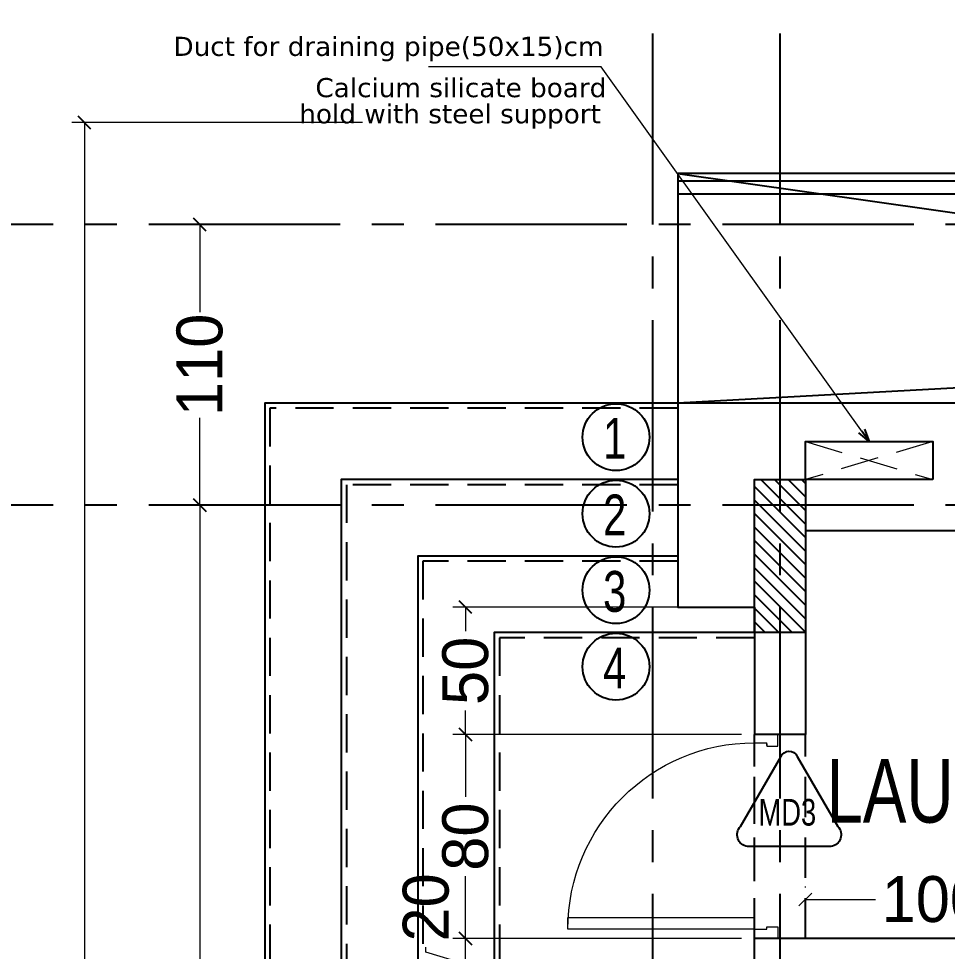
# Model space of a CAD drawing. Header units: centimetres. Extents: x 7997 to 116674, y 1017 to 13844.
# Drawn here: x 34128.6 to 34492.8, y 9877 to 10242.8 of the extents above; entities that cross this region are included whole.
import ezdxf

# ---------------------------------------------------------------- set-up
doc = ezdxf.new("R2010")
doc.units = ezdxf.units.CM
doc.header["$LTSCALE"] = 200
doc.header["$PDMODE"] = 2
for name, pattern in [('$0$$1$DASHED', [0.75, 0.5, -0.25]), ('$0$A-106-Typical Floor Plan$0$HIDDEN', [0.375, 0.25, -0.125]), ('A-106-Typical Floor Plan$0$HIDDEN', [0.375, 0.25, -0.125]), ('CENTER2', [1.125, 0.75, -0.125, 0.125, -0.125]), ('HIDDEN2', [4.7625, 3.175, -1.5875])]:
    doc.linetypes.add(name, pattern=pattern)
for name, color, linetype, lineweight in [('$0$$1$HAT', 8, 'Continuous', 9), ('$0$WALL', 3, 'Continuous', 25), ('FIXTURE', 6, 'Continuous', 13), ('HATCH', 8, 'Continuous', 5), ('Layer1', 67, 'Continuous', 9), ('TEXT', 6, 'Continuous', 18), ('WALL', 3, 'Continuous', 25)]:
    doc.layers.add(name, color=color, linetype=linetype, lineweight=lineweight)
for name, color, linetype in [('$0$STEPS', 7, 'Continuous'), ('$0$WINDOR', 6, 'Continuous'), ('AXIS', 9, 'CENTER2'), ('COL', 1, 'Continuous'), ('DIM', 11, 'Continuous'), ('STEP', 7, 'Continuous'), ('STEPS', 7, 'Continuous'), ('STEPS NUMBERING', 7, 'Continuous'), ('Z-RUBBER', 8, 'Continuous')]:
    doc.layers.add(name, color=color, linetype=linetype)
doc.styles.add('sheet notes', font='verdana.ttf')
doc.styles.add('style8', font='swisscl.ttf', dxfattribs={"width": 0.8})
doc.styles.add('SWISS', font='swisscl.ttf')
doc.styles.add('T1', font='times.ttf')
doc.styles.add('T2', font='')
doc.styles.get('T2').set_extended_font_data('Elisia')
doc.dimstyles.new('NORMAL', dxfattribs={"dimtxt": 18, "dimasz": 5, "dimexe": 5, "dimexo": 5, "dimgap": 1, "dimtad": 0, "dimdec": 0, "dimdsep": 46, "dimtxsty": 'T2', "dimblk1": 'OBLIQUE', "dimblk2": 'OBLIQUE', "dimsah": 1, "dimcen": 0.09, "dimclrd": 4, "dimclre": 4, "dimclrt": 6, "dimadec": 0, "dimazin": 0, "dimtfac": 1, "dimtdec": 0, "dimtofl": 0, "dimtmove": 1, "dimatfit": 2, "dimldrblk": 'OPEN30', "dimfxl": 0, "dimtolj": 1, "dimtzin": 0, "dimlwd": 5, "dimlwe": 5, "dimarcsym": 0})
doc.dimstyles.new('NORMAL-1', dxfattribs={"dimtxt": 10, "dimasz": 5, "dimexe": 5, "dimexo": 5, "dimgap": 1, "dimtad": 0, "dimdec": 0, "dimdsep": 46, "dimtxsty": 'T2', "dimblk1": 'OBLIQUE', "dimblk2": 'OBLIQUE', "dimsah": 1, "dimcen": 0.09, "dimclrd": 4, "dimclre": 4, "dimclrt": 6, "dimadec": 0, "dimazin": 0, "dimtfac": 1, "dimtdec": 0, "dimtofl": 0, "dimtmove": 1, "dimatfit": 3, "dimldrblk": 'OPEN30', "dimfxl": 0, "dimtolj": 1, "dimtzin": 0, "dimlwd": 5, "dimlwe": 5, "dimarcsym": 0})

# ---------------------------------------------------------------- blocks, each defined once
blk = doc.blocks.new('_OBLIQUE')
at = {"color": 0, "linetype": 'ByBlock'}
blk.add_line((-0.5, -0.5), (0.5, 0.5), dxfattribs=at)
blk = doc.blocks.new('*D46')
at = {"layer": 'Defpoints', "color": 0, "transparency": 16777216}
for p in [(34437.08, 9897.38), (34437.08, 9897), (34537.08, 9897)]:
    blk.add_point(p, dxfattribs=at)
at = {"layer": 'Layer1', "color": 4, "lineweight": 5, "transparency": 16777216}
for p, q in [((34437.08, 9902), (34437.08, 9902.38)), ((34537.08, 9902), (34537.08, 9902.38)), ((34437.08, 9897.38), (34464.65, 9897.38)), ((34537.08, 9897.38), (34509.51, 9897.38))]:
    blk.add_line(p, q, dxfattribs=at)
at = {"layer": 'Layer1', "color": 4, "lineweight": 5, "transparency": 16777216, "xscale": 5, "yscale": 5, "zscale": 5, "rotation": 180}
blk.add_blockref('_OBLIQUE', (34437.08, 9897.38), dxfattribs=at)
at = {"layer": 'Layer1', "color": 4, "lineweight": 5, "transparency": 16777216, "xscale": 5, "yscale": 5, "zscale": 5}
blk.add_blockref('_OBLIQUE', (34537.08, 9897.38), dxfattribs=at)
at = {"layer": 'Layer1', "color": 6, "transparency": 16777216, "insert": (34487.08, 9897.38), "char_height": 18, "attachment_point": 5, "style": 'T2'}
blk.add_mtext('\\A1;100', dxfattribs=at)
blk = doc.blocks.new('_Open30')
at = {"color": 0, "linetype": 'ByBlock', "lineweight": -2}
for p, q in [((-1, 0.268), (0, 0)), ((0, 0), (-1, -0.268)), ((0, 0), (-1, 0))]:
    blk.add_line(p, q, dxfattribs=at)
blk = doc.blocks.new('*D850')
at = {"layer": 'Defpoints', "color": 0, "transparency": 16777216}
for p in [(34303.8, 9882), (34417.08, 9882), (34417.08, 9862)]:
    blk.add_point(p, dxfattribs=at)
at = {"layer": 'DIM', "color": 4, "lineweight": 5, "transparency": 16777216}
for p, q in [((34412.08, 9882), (34298.8, 9882)), ((34303.8, 9862), (34303.8, 9882)), ((34288.3, 9876.65), (34288.3, 9878.65)), ((34303.8, 9872), (34288.3, 9876.65)), ((34412.08, 9862), (34298.8, 9862))]:
    blk.add_line(p, q, dxfattribs=at)
at = {"layer": 'DIM', "color": 4, "lineweight": 5, "transparency": 16777216, "xscale": 5, "yscale": 5, "zscale": 5}
for p, rotation in [((34303.8, 9882), 90), ((34303.8, 9862), 270)]:
    blk.add_blockref('_OBLIQUE', p, dxfattribs=dict(at, rotation=rotation))
at = {"layer": 'DIM', "color": 6, "transparency": 16777216, "insert": (34288.3, 9894.22), "char_height": 18, "attachment_point": 5, "rotation": 90, "style": 'T2'}
blk.add_mtext('\\A1;20', dxfattribs=at)
blk = doc.blocks.new('*D851')
at = {"layer": 'Defpoints', "color": 0, "transparency": 16777216}
for p in [(34303.8, 9962), (34417.08, 9962), (34417.08, 9882)]:
    blk.add_point(p, dxfattribs=at)
at = {"layer": 'DIM', "color": 4, "lineweight": 5, "transparency": 16777216}
for p, q in [((34412.08, 9962), (34298.8, 9962)), ((34303.8, 9962), (34303.8, 9937.57)), ((34303.8, 9882), (34303.8, 9906.43)), ((34412.08, 9882), (34298.8, 9882))]:
    blk.add_line(p, q, dxfattribs=at)
at = {"layer": 'DIM', "color": 4, "lineweight": 5, "transparency": 16777216, "xscale": 5, "yscale": 5, "zscale": 5}
for p, rotation in [((34303.8, 9962), 90), ((34303.8, 9882), 270)]:
    blk.add_blockref('_OBLIQUE', p, dxfattribs=dict(at, rotation=rotation))
at = {"layer": 'DIM', "color": 6, "transparency": 16777216, "insert": (34303.8, 9922), "char_height": 18, "attachment_point": 5, "rotation": 90, "style": 'T2'}
blk.add_mtext('\\A1;80', dxfattribs=at)
blk = doc.blocks.new('*D852')
at = {"layer": 'Defpoints', "color": 0, "transparency": 16777216}
for p in [(34303.8, 10012), (34417.08, 10012), (34417.08, 9962)]:
    blk.add_point(p, dxfattribs=at)
at = {"layer": 'DIM', "color": 4, "lineweight": 5, "transparency": 16777216}
for p, q in [((34412.08, 10012), (34298.8, 10012)), ((34303.8, 10012), (34303.8, 10002.57)), ((34303.8, 9962), (34303.8, 9971.43)), ((34412.08, 9962), (34298.8, 9962))]:
    blk.add_line(p, q, dxfattribs=at)
at = {"layer": 'DIM', "color": 4, "lineweight": 5, "transparency": 16777216, "xscale": 5, "yscale": 5, "zscale": 5}
for p, rotation in [((34303.8, 10012), 90), ((34303.8, 9962), 270)]:
    blk.add_blockref('_OBLIQUE', p, dxfattribs=dict(at, rotation=rotation))
at = {"layer": 'DIM', "color": 6, "transparency": 16777216, "insert": (34303.8, 9987), "char_height": 18, "attachment_point": 5, "rotation": 90, "style": 'T2'}
blk.add_mtext('\\A1;50', dxfattribs=at)
blk = doc.blocks.new('A$C414D25BB')
at = {"layer": 'Z-RUBBER', "ltscale": 0.05}
h = blk.add_hatch(dxfattribs=at)
h.set_pattern_fill('ANSI31', color=256, style=0)
h.set_pattern_definition([(45, (-21734.0303, -7392.24753), (-0.08838834765, 0.08838834765), [])])
h.paths.add_polyline_path([(0.114, 0.0618, -5.138733), (0.1155, 0.0618), (0.1155, 0.0603), (0.1162, 0.0603), (0.1155, 0.0581), (0.1162, 0.0581), (0.1147, 0.0556), (0.1132, 0.0581), (0.114, 0.0581), (0.1132, 0.0603), (0.114, 0.0603)])
at = {"layer": 'FIXTURE'}
for p, q in [((0.8572, 0.9156), (0.8572, 0.1156)), ((0.9072, 0.9156), (0.8572, 0.9156)), ((0.9072, 0.1156), (0.9072, 0.9156)), ((0.1072, 0.1156), (0.0722, 0.1156)), ((0.0722, 0.1156), (0.0722, 0.0156)), ((0.1072, 0.1156), (0.1072, 0.0616)), ((0.8572, 0.1156), (0.9072, 0.1156)), ((0.9072, 0.1156), (0.9472, 0.1156)), ((0.9072, 0.1156), (0.9072, 0.0616)), ((0.9472, 0.1156), (0.9472, 0.0156)), ((0.1192, 0.0616), (0.1072, 0.0616)), ((0.1122, 0.0616), (0.1222, 0.0616)), ((0.1222, 0.0616), (0.1222, 0.0156)), ((0.9072, 0.0616), (0.8972, 0.0616)), ((0.8972, 0.0616), (0.8972, 0.0156)), ((0.1222, 0.0156), (0.0722, 0.0156)), ((0.8972, 0.0156), (0.9472, 0.0156))]:
    blk.add_line(p, q, dxfattribs=at)
blk.add_lwpolyline([(0.9055, 0.0616), (0.904, 0.0616)], dxfattribs=at)
blk.add_arc((0.9072, 0.1156), 0.8, 90, 180, dxfattribs=at)
blk = doc.blocks.new('05-GF COLUMNS-Essa', base_point=(34188.06, 8657))
at = {"layer": 'COL', "ltscale": 0.05}
h = blk.add_hatch(dxfattribs=at)
h.set_pattern_fill('ANSI31', color=8, scale=30, angle=-90)
h.set_pattern_definition([(315, (-30460.432, 84037.2598), (2.65165043, 2.65165043), [])])
h.paths.add_polyline_path([(34238.06, 10062), (34238.06, 10002), (34218.06, 10002), (34218.06, 10062)])
at = {"layer": 'COL'}
blk.add_lwpolyline([(34238.06, 10062), (34238.06, 10002), (34218.06, 10002), (34218.06, 10062)], close=True, dxfattribs=at)
blk = doc.blocks.new('02-GROUND FLOOR PLAN-selattin', base_point=(28755.36, 25545.28))
at = {"layer": '$0$$1$HAT', "linetype": '$0$$1$DASHED', "ltscale": 0.15}
for p, q in [((27735.36, 25440.28), (27785.36, 25425.28)), ((27785.36, 25440.28), (27735.36, 25425.28))]:
    blk.add_line(p, q, dxfattribs=at)
at = {"layer": '$0$STEPS'}
for p, q in [((28143.36, 25545.28), (27685.36, 25545.28)), ((27685.36, 25545.28), (27685.36, 25455.28))]:
    blk.add_line(p, q, dxfattribs=at)
for points in [[(27685.36, 25545.28), (28143.36, 25480.28), (27685.36, 25455.28)], [(27685.36, 25455.28), (27523.36, 25455.28), (27523.36, 25027.78), (27655.36, 25027.78), (27655.36, 24970.28)], [(27685.36, 25425.28), (27553.36, 25425.28), (27553.36, 25057.78), (27715.36, 25057.78)], [(27685.36, 25395.28), (27583.36, 25395.28), (27583.36, 25087.78), (27715.36, 25087.78)], [(27715.36, 25365.28), (27613.36, 25365.28), (27613.36, 25117.78), (27715.36, 25117.78)]]:
    blk.add_lwpolyline(points, dxfattribs=at)
at = {"layer": '$0$WALL', "color": 8, "linetype": '$0$A-106-Typical Floor Plan$0$HIDDEN', "ltscale": 0.3}
for points in [[(27685.36, 25453.28), (27525.36, 25453.28), (27525.36, 25029.78), (27657.36, 25029.78), (27657.36, 24970.28)], [(27685.36, 25423.28), (27555.36, 25423.28), (27555.36, 25059.78), (27715.36, 25059.78)], [(27685.36, 25393.28), (27585.36, 25393.28), (27585.36, 25089.78), (27715.36, 25089.78)], [(27715.36, 25363.28), (27615.36, 25363.28), (27615.36, 25119.78), (27715.36, 25119.78)]]:
    blk.add_lwpolyline(points, dxfattribs=at)
at = {"layer": '$0$WINDOR'}
for p, q in [((28143.36, 25542.28), (27685.36, 25542.28)), ((28143.36, 25537.28), (27685.36, 25537.28))]:
    blk.add_line(p, q, dxfattribs=at)
at = {"layer": 'STEPS', "color": 8, "linetype": 'HIDDEN2', "ltscale": 0.025}
for p, q in [((27715.36, 25245.28), (27715.36, 25325.28)), ((27735.36, 25245.28), (27735.36, 25325.28))]:
    blk.add_line(p, q, dxfattribs=at)
at = {"layer": 'WALL'}
for p, q in [((27785.36, 25425.28), (27735.36, 25425.28)), ((27735.36, 25405.28), (27835.36, 25405.28)), ((27735.36, 25405.28), (27735.36, 25325.28)), ((27735.36, 25325.28), (27715.36, 25325.28)), ((27835.36, 25245.28), (27715.36, 25245.28)), ((27715.36, 25225.28), (27715.36, 25245.28))]:
    blk.add_line(p, q, dxfattribs=at)
at = {"layer": 'WALL', "color": 8, "linetype": 'A-106-Typical Floor Plan$0$HIDDEN', "ltscale": 0.3}
blk.add_line((27715.36, 25245.28), (27715.36, 25325.28), dxfattribs=at)
at = {"layer": 'WALL'}
for points in [[(27865.36, 25425.28), (27815.36, 25425.28), (27815.36, 25455.28), (27685.36, 25455.28), (27685.36, 25375.28), (27715.36, 25375.28), (27715.36, 25325.28)], [(27735.36, 25425.28), (27735.36, 25440.28), (27785.36, 25440.28), (27785.36, 25425.28)]]:
    blk.add_lwpolyline(points, dxfattribs=at)
at = {"color": 6, "ltscale": 2}
blk.add_blockref('05-GF COLUMNS-Essa', (27685.36, 24020.28), dxfattribs=at)
at = {"layer": 'WALL', "color": 0, "xscale": -91.4285714738077, "yscale": 91.4285714738077, "zscale": 91.4285714738075, "rotation": 90}
blk.add_blockref('A$C414D25BB', (27725.93, 25331.88), dxfattribs=at)
at = {"layer": 'TEXT', "style": 'style8'}
blk.add_text('LAUN.', height=25, dxfattribs=at).set_placement((27743.65, 25290.76))
blk = doc.blocks.new('*D1697')
at = {"layer": 'Defpoints', "color": 0, "transparency": 16777216}
for p in [(37000.56, 7052), (37000.56, 7052), (37000.56, 6597)]:
    blk.add_point(p, dxfattribs=at)
at = {"layer": 'DIM', "color": 4, "lineweight": 5, "transparency": 16777216}
for p, q in [((37000.56, 7052), (37000.56, 6848.64)), ((37000.56, 6597), (37000.56, 6800.36))]:
    blk.add_line(p, q, dxfattribs=at)
at = {"layer": 'DIM', "color": 4, "lineweight": 5, "transparency": 16777216, "xscale": 5, "yscale": 5, "zscale": 5}
for p, rotation in [((37000.56, 7052), 90), ((37000.56, 6597), 270)]:
    blk.add_blockref('_OBLIQUE', p, dxfattribs=dict(at, rotation=rotation))
at = {"layer": 'DIM', "color": 6, "transparency": 16777216, "insert": (37000.56, 6824.5), "char_height": 18, "attachment_point": 5, "rotation": 90, "style": 'T2'}
blk.add_mtext('\\A1;455', dxfattribs=at)
blk = doc.blocks.new('*D1698')
at = {"layer": 'Defpoints', "color": 0, "transparency": 16777216}
for p in [(37000.56, 7162), (37000.56, 7162), (37000.56, 7052)]:
    blk.add_point(p, dxfattribs=at)
at = {"layer": 'DIM', "color": 4, "lineweight": 5, "transparency": 16777216}
for p, q in [((37000.56, 7162), (37000.56, 7127.72)), ((37000.56, 7052), (37000.56, 7086.29))]:
    blk.add_line(p, q, dxfattribs=at)
at = {"layer": 'DIM', "color": 4, "lineweight": 5, "transparency": 16777216, "xscale": 5, "yscale": 5, "zscale": 5}
for p, rotation in [((37000.56, 7162), 90), ((37000.56, 7052), 270)]:
    blk.add_blockref('_OBLIQUE', p, dxfattribs=dict(at, rotation=rotation))
at = {"layer": 'DIM', "color": 6, "transparency": 16777216, "insert": (37000.56, 7107), "char_height": 18, "attachment_point": 5, "rotation": 90, "style": 'T2'}
blk.add_mtext('\\A1;110', dxfattribs=at)
blk = doc.blocks.new('*D1702')
at = {"layer": 'Defpoints', "color": 0, "transparency": 16777216}
for p in [(36955.4, 7202), (37069.34, 7202), (37069.34, 5657)]:
    blk.add_point(p, dxfattribs=at)
at = {"layer": 'DIM', "color": 4, "lineweight": 5, "transparency": 16777216}
for p, q in [((37064.34, 7202), (36950.4, 7202)), ((36955.4, 7202), (36955.4, 6470.74)), ((36955.4, 5657), (36955.4, 6388.26)), ((37064.34, 5657), (36950.4, 5657))]:
    blk.add_line(p, q, dxfattribs=at)
at = {"layer": 'DIM', "color": 4, "lineweight": 5, "transparency": 16777216, "xscale": 5, "yscale": 5, "zscale": 5}
for p, rotation in [((36955.4, 7202), 90), ((36955.4, 5657), 270)]:
    blk.add_blockref('_OBLIQUE', p, dxfattribs=dict(at, rotation=rotation))
at = {"layer": 'DIM', "color": 6, "transparency": 16777216, "insert": (36955.4, 6429.5), "char_height": 30, "attachment_point": 5, "rotation": 90, "style": 'T1'}
blk.add_mtext('\\A1;1545', dxfattribs=at)
blk = doc.blocks.new('09-GRID LINE PLAN-Essa', base_point=(37178.06, 7462))
at = {"layer": 'AXIS', "ltscale": 0.5}
for p, q in [((37178.06, 7462), (37178.06, 5332)), ((37228.06, 7462), (37228.06, 5332)), ((38518.06, 7162), (36878.06, 7162)), ((38518.06, 7052), (36878.06, 7052))]:
    blk.add_line(p, q, dxfattribs=at)
at = {"layer": 'DIM'}
dim = blk.add_linear_dim(base=(36955.4, 7202), p1=(37069.34, 5657), p2=(37069.34, 7202), angle=90, dimstyle='NORMAL', override={"dimtxt": 30, "dimtxsty": 'T1'}, dxfattribs=at)
dim.commit()
dim.dimension.update_dxf_attribs({"geometry": '*D1702', "text_midpoint": (36955.4, 6429.5)})
for base, p1, p2, picture, middle in [((37000.56, 7162), (37000.56, 7052), (37000.56, 7162), '*D1698', (37000.56, 7107)), ((37000.56, 7052), (37000.56, 6597), (37000.56, 7052), '*D1697', (37000.56, 6824.5))]:
    dim = blk.add_linear_dim(base=base, p1=p1, p2=p2, angle=90, dimstyle='NORMAL', dxfattribs=at)
    dim.commit()
    dim.dimension.update_dxf_attribs({"geometry": picture, "text_midpoint": middle})

msp = doc.modelspace()

# ---------------------------------------------------------------- linework, layer by layer
at = {"layer": 'STEP'}
msp.add_lwpolyline([(34427.4623, 9953.3212, -0.64981449), (34433.9223, 9953.4605), (34449.7731, 9926.0061, -0.61363207), (34447.1367, 9918.0832), (34414.3283, 9918.0832, -0.61363207), (34411.6919, 9926.0061)], format="xyb", close=True, dxfattribs=at)
at = {"layer": 'STEPS NUMBERING', "ltscale": 0.001}
for centre in [(34362.8123, 10078.6427), (34362.8123, 10048.6427), (34362.8123, 10018.6427), (34362.8123, 9988.6427)]:
    msp.add_circle(centre, 13.1091, dxfattribs=at)

# ---------------------------------------------------------------- texts
at = {"layer": 'TEXT'}
for s, height, style, p in [('Duct for draining pipe(50x15)cm', 7.5, 'sheet notes', (34189.2549, 10228.1731)), ('Calcium silicate board', 7.5, 'sheet notes', (34244.9274, 10211.9929)), ('hold with steel support', 7.5, 'sheet notes', (34238.6262, 10201.7252)), ('1', 16, 'style8', (34357.7572, 10070.1577)), ('2', 16, 'style8', (34357.7572, 10040.1577)), ('3', 16, 'style8', (34357.7572, 10010.1577)), ('4', 16, 'style8', (34357.7572, 9980.1577)), ('MD3', 10.45094, 'SWISS', (34418.7139, 9926.3297))]:
    msp.add_text(s, height=height, dxfattribs=dict(at, style=style)).set_placement(p)

# ---------------------------------------------------------------- dimensions: what is measured, and where the dimension line sits
at = {"layer": 'DIM'}
for base, p1, p2, picture, middle in [((34303.7996, 10012.002), (34417.0822, 9962.002), (34417.0822, 10012.002), '*D852', (34303.7996, 9987.002)), ((34303.7996, 9962.002), (34417.0822, 9882.002), (34417.0822, 9962.002), '*D851', (34303.7996, 9922.002)), ((34303.7996, 9882.002), (34417.0822, 9862.002), (34417.0822, 9882.002), '*D850', (34288.2996, 9879.652))]:
    dim = msp.add_linear_dim(base=base, p1=p1, p2=p2, angle=90, dimstyle='NORMAL', dxfattribs=at)
    dim.commit()
    dim.dimension.update_dxf_attribs({"geometry": picture, "text_midpoint": middle})
at = {"layer": 'Layer1', "color": 8}
dim = msp.add_linear_dim(base=(34437.0822, 9897.3841), p1=(34537.0822, 9897.002), p2=(34437.0822, 9897.002), dimstyle='NORMAL', dxfattribs=at)
dim.commit()
dim.dimension.update_dxf_attribs({"geometry": '*D46', "text_midpoint": (34487.0822, 9897.3841)})

# ---------------------------------------------------------------- leaders
at = {"layer": 'HATCH'}
msp.add_leader([(34462.0822, 10077.002), (34357.0347, 10223.8798), (34289.2452, 10223.8798)], dimstyle='NORMAL-1', override={"dimfxl": 0.12, "dimfxlon": 1}, dxfattribs=at)

# ---------------------------------------------------------------- next in the draw order: block references
at = {"layer": 'DIM', "linetype": 'Continuous'}
msp.add_blockref('02-GROUND FLOOR PLAN-selattin', (35457.0822, 10182.002), dxfattribs=at)

# ---------------------------------------------------------------- next in the draw order: block references
at = {"layer": 'COL', "linetype": 'Continuous'}
msp.add_blockref('09-GRID LINE PLAN-Essa', (34377.0822, 10462.002), dxfattribs=at)

doc.saveas('drawing.dxf')
